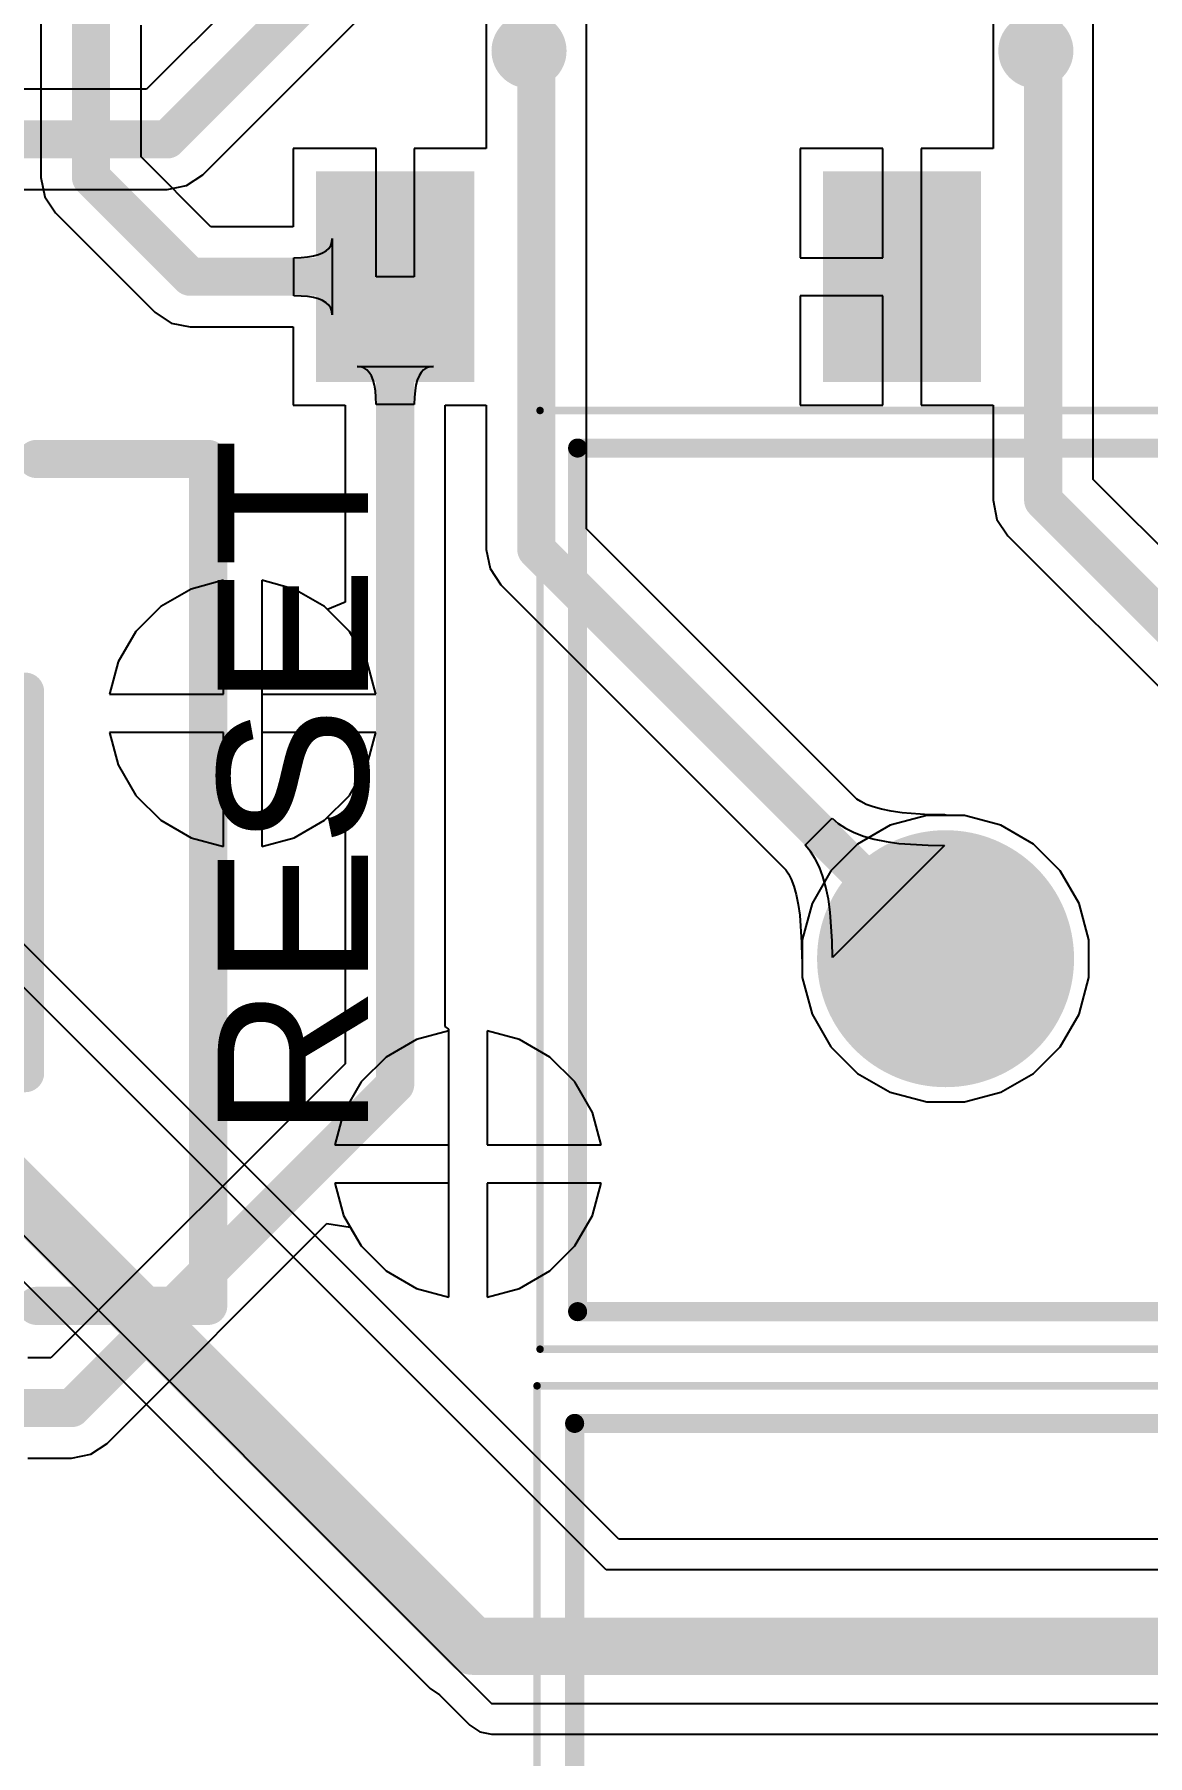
# Model space of a CAD drawing. Header units: inches. Extents: x 1.37 to 4.6, y 1.74 to 5.29.
# Drawn here: x 1.8352 to 2.127, y 3.5063 to 3.9575 of the extents above; entities that cross this region are included whole.
import ezdxf

# ---------------------------------------------------------------- set-up
doc = ezdxf.new("R2010")
doc.units = ezdxf.units.IN
doc.header["$MEASUREMENT"] = 0
for name, color, linetype in [('BottomLayer', 5, 'Continuous'), ('BottomSolder', 6, 'Continuous'), ('Mechanical13', 56, 'Continuous'), ('Mechanical15', 56, 'Continuous'), ('MultiLayer', 9, 'Continuous'), ('PadHoleLayer', 156, 'Continuous'), ('TopLayer', 1, 'Continuous'), ('TopOverlay', 2, 'Continuous'), ('TopPaste', 8, 'Continuous'), ('TopSolder', 216, 'Continuous')]:
    doc.layers.add(name, color=color, linetype=linetype)
doc.styles.add('Arial', font='', dxfattribs={"height": 0.2})
doc.styles.get('Arial').set_extended_font_data('Arial')

# ---------------------------------------------------------------- blocks, each defined once
blk = doc.blocks.new('SW_SMD_28')
at = {"layer": 'TopLayer'}
for points in [[(-0.16142, 0.01575), (-0.11417, 0.01575), (-0.11417, -0.01575), (-0.16142, -0.01575)], [(0.16142, -0.01575), (0.11417, -0.01575), (0.11417, 0.01575), (0.16142, 0.01575)]]:
    blk.add_hatch(color=1, dxfattribs=at).paths.add_polyline_path(points)
at = {"layer": 'TopOverlay'}
blk.add_hatch(color=2, dxfattribs=at).paths.add_polyline_path([(-0.05012, -0.025), (0.04988, -0.025), (0.04988, 0.025), (-0.05012, 0.025)])
at = {"layer": 'TopPaste'}
for points in [[(-0.16142, 0.01575), (-0.11417, 0.01575), (-0.11417, -0.01575), (-0.16142, -0.01575)], [(0.16142, -0.01575), (0.11417, -0.01575), (0.11417, 0.01575), (0.16142, 0.01575)]]:
    blk.add_hatch(color=8, dxfattribs=at).paths.add_polyline_path(points)
at = {"layer": 'TopSolder'}
for points in [[(-0.16542, 0.01975), (-0.11017, 0.01975), (-0.11017, -0.01975), (-0.16542, -0.01975)], [(0.16542, -0.01975), (0.11017, -0.01975), (0.11017, 0.01975), (0.16542, 0.01975)]]:
    blk.add_hatch(color=216, dxfattribs=at).paths.add_polyline_path(points)
at = {"layer": 'TopOverlay', "const_width": 0.01}
for points in [[(-0.111, 0.073), (-0.111, 0.028)], [(-0.111, 0.073), (0.111, 0.073)], [(0.111, 0.073), (0.111, 0.028)], [(-0.05, 0.025), (0.05, 0.025)], [(-0.05, 0.025), (-0.05, -0.025)], [(0.05, 0.025), (0.05, -0.025)], [(-0.05, -0.025), (0.05, -0.025)], [(-0.111, -0.028), (-0.111, -0.073)], [(0.111, -0.028), (0.111, -0.073)], [(-0.111, -0.073), (0.111, -0.073)]]:
    blk.add_lwpolyline(points, dxfattribs=at)
at = {"layer": 'TopOverlay', "const_width": 0.005}
for points in [[(-0.1135, 0.073, 1), (-0.1085, 0.073, 1)], [(-0.1135, 0.073, 1), (-0.1085, 0.073, 1)], [(0.1085, 0.073, 1), (0.1135, 0.073, 1)], [(0.1085, 0.073, 1), (0.1135, 0.073, 1)], [(-0.1135, 0.028, 1), (-0.1085, 0.028, 1)], [(0.1085, 0.028, 1), (0.1135, 0.028, 1)], [(-0.0525, 0.025, 1), (-0.0475, 0.025, 1)], [(-0.0525, 0.025, 1), (-0.0475, 0.025, 1)], [(0.0475, 0.025, 1), (0.0525, 0.025, 1)], [(0.0475, 0.025, 1), (0.0525, 0.025, 1)], [(-0.0525, -0.025, 1), (-0.0475, -0.025, 1)], [(-0.0525, -0.025, 1), (-0.0475, -0.025, 1)], [(0.0475, -0.025, 1), (0.0525, -0.025, 1)], [(0.0475, -0.025, 1), (0.0525, -0.025, 1)], [(-0.1135, -0.028, 1), (-0.1085, -0.028, 1)], [(0.1085, -0.028, 1), (0.1135, -0.028, 1)], [(-0.1135, -0.073, 1), (-0.1085, -0.073, 1)], [(-0.1135, -0.073, 1), (-0.1085, -0.073, 1)], [(0.1085, -0.073, 1), (0.1135, -0.073, 1)], [(0.1085, -0.073, 1), (0.1135, -0.073, 1)]]:
    blk.add_lwpolyline(points, format="xyb", close=True, dxfattribs=at)
blk = doc.blocks.new('SOT23B_124')
at = {"layer": 'TopLayer'}
for points in [[(-0.05413, 0.07284), (-0.02067, 0.07284), (-0.02067, 0.02559), (-0.05413, 0.02559)], [(0.02027, 0.07262), (0.05373, 0.07262), (0.05373, 0.02538), (0.02027, 0.02538)], [(-0.01673, -0.02559), (0.01673, -0.02559), (0.01673, -0.07284), (-0.01673, -0.07284)]]:
    blk.add_hatch(color=1, dxfattribs=at).paths.add_polyline_path(points)
at = {"layer": 'TopPaste'}
for points in [[(-0.05413, 0.07284), (-0.02067, 0.07284), (-0.02067, 0.02559), (-0.05413, 0.02559)], [(0.02027, 0.07262), (0.05373, 0.07262), (0.05373, 0.02538), (0.02027, 0.02538)], [(-0.01673, -0.02559), (0.01673, -0.02559), (0.01673, -0.07284), (-0.01673, -0.07284)]]:
    blk.add_hatch(color=8, dxfattribs=at).paths.add_polyline_path(points)
at = {"layer": 'TopSolder'}
for points in [[(-0.05813, 0.07684), (-0.01667, 0.07684), (-0.01667, 0.02159), (-0.05813, 0.02159)], [(0.01627, 0.07662), (0.05773, 0.07662), (0.05773, 0.02138), (0.01627, 0.02138)], [(-0.02073, -0.02159), (0.02073, -0.02159), (0.02073, -0.07684), (-0.02073, -0.07684)]]:
    blk.add_hatch(color=216, dxfattribs=at).paths.add_polyline_path(points)
at = {"layer": 'TopOverlay'}
for points, const_width in [([(0.04, 0.01, 1), (0.03016, 0.01, 1)], 0.00984), ([(0.0277, 0.01, 1), (0.03262, 0.01, 1)], 0.00492), ([(0.03754, 0.01, 1), (0.04246, 0.01, 1)], 0.00492)]:
    blk.add_lwpolyline(points, format="xyb", close=True, dxfattribs=dict(at, const_width=const_width))
blk = doc.blocks.new('SOT23B_125')
at = {"layer": 'TopLayer'}
for points in [[(-0.05413, 0.07284), (-0.02067, 0.07284), (-0.02067, 0.02559), (-0.05413, 0.02559)], [(0.02027, 0.07262), (0.05373, 0.07262), (0.05373, 0.02538), (0.02027, 0.02538)], [(-0.01673, -0.02559), (0.01673, -0.02559), (0.01673, -0.07284), (-0.01673, -0.07284)]]:
    blk.add_hatch(color=1, dxfattribs=at).paths.add_polyline_path(points)
at = {"layer": 'TopPaste'}
for points in [[(-0.05413, 0.07284), (-0.02067, 0.07284), (-0.02067, 0.02559), (-0.05413, 0.02559)], [(0.02027, 0.07262), (0.05373, 0.07262), (0.05373, 0.02538), (0.02027, 0.02538)], [(-0.01673, -0.02559), (0.01673, -0.02559), (0.01673, -0.07284), (-0.01673, -0.07284)]]:
    blk.add_hatch(color=8, dxfattribs=at).paths.add_polyline_path(points)
at = {"layer": 'TopSolder'}
for points in [[(-0.05813, 0.07684), (-0.01667, 0.07684), (-0.01667, 0.02159), (-0.05813, 0.02159)], [(0.01627, 0.07662), (0.05773, 0.07662), (0.05773, 0.02138), (0.01627, 0.02138)], [(-0.02073, -0.02159), (0.02073, -0.02159), (0.02073, -0.07684), (-0.02073, -0.07684)]]:
    blk.add_hatch(color=216, dxfattribs=at).paths.add_polyline_path(points)
at = {"layer": 'TopOverlay'}
for points, const_width in [([(0.04, 0.01, 1), (0.03016, 0.01, 1)], 0.00984), ([(0.0277, 0.01, 1), (0.03262, 0.01, 1)], 0.00492), ([(0.03754, 0.01, 1), (0.04246, 0.01, 1)], 0.00492)]:
    blk.add_lwpolyline(points, format="xyb", close=True, dxfattribs=dict(at, const_width=const_width))
blk = doc.blocks.new('JST_B8B_XH_A_134')
at = {"layer": 'Mechanical13', "const_width": 0.005}
for points in [[(-0.44094, 0.11319), (0.44094, 0.11319)], [(-0.44094, -0.11319), (-0.44094, 0.11319)]]:
    blk.add_lwpolyline(points, dxfattribs=at)
at = {"layer": 'Mechanical13', "const_width": 0.0025}
blk.add_lwpolyline([(-0.44219, 0.11319, 1), (-0.43969, 0.11319, 1)], format="xyb", close=True, dxfattribs=at)
blk.add_lwpolyline([(-0.44219, 0.11319, 1), (-0.43969, 0.11319, 1)], format="xyb", close=True, dxfattribs=at)
at = {"layer": 'Mechanical15', "const_width": 0.00197}
for points in [[(-0.45079, 0.12303), (0.45079, 0.12303)], [(-0.45079, -0.12303), (-0.45079, 0.12303)]]:
    blk.add_lwpolyline(points, dxfattribs=at)
at = {"layer": 'Mechanical15', "const_width": 0.000984}
blk.add_lwpolyline([(-0.45128, 0.12303, 1), (-0.4503, 0.12303, 1)], format="xyb", close=True, dxfattribs=at)
blk.add_lwpolyline([(-0.45128, 0.12303, 1), (-0.4503, 0.12303, 1)], format="xyb", close=True, dxfattribs=at)
at = {"layer": 'TopOverlay', "const_width": 0.005}
for points in [[(-0.44094, 0.11319), (0.44094, 0.11319)], [(-0.44094, -0.11319), (-0.44094, 0.11319)]]:
    blk.add_lwpolyline(points, dxfattribs=at)
at = {"layer": 'TopOverlay', "const_width": 0.0025}
blk.add_lwpolyline([(-0.44219, 0.11319, 1), (-0.43969, 0.11319, 1)], format="xyb", close=True, dxfattribs=at)
blk.add_lwpolyline([(-0.44219, 0.11319, 1), (-0.43969, 0.11319, 1)], format="xyb", close=True, dxfattribs=at)
blk = doc.blocks.new('JST_B8B_XH_A_137')
at = {"layer": 'BottomLayer'}
h = blk.add_hatch(color=5, dxfattribs=at)
edge = h.paths.add_edge_path()
edge.add_arc((-0.34449, -0.02067), 0.02968, 0, 360)
at = {"layer": 'BottomSolder'}
h = blk.add_hatch(color=6, dxfattribs=at)
edge = h.paths.add_edge_path()
edge.add_arc((-0.34449, -0.02067), 0.03368, 0, 360)
at = {"layer": 'MultiLayer'}
h = blk.add_hatch(color=9, dxfattribs=at)
edge = h.paths.add_edge_path()
edge.add_arc((-0.34449, -0.02067), 0.02968, 0, 360)
at = {"layer": 'PadHoleLayer'}
h = blk.add_hatch(color=156, dxfattribs=at)
edge = h.paths.add_edge_path()
edge.add_arc((-0.34449, -0.02067), 0.01969, 0, 360)
at = {"layer": 'TopLayer'}
h = blk.add_hatch(color=1, dxfattribs=at)
edge = h.paths.add_edge_path()
edge.add_arc((-0.34449, -0.02067), 0.02968, 0, 360)
at = {"layer": 'TopSolder'}
h = blk.add_hatch(color=216, dxfattribs=at)
edge = h.paths.add_edge_path()
edge.add_arc((-0.34449, -0.02067), 0.03368, 0, 360)
at = {"layer": 'Mechanical13', "const_width": 0.005}
for points in [[(-0.44094, 0.11319), (0.44094, 0.11319)], [(-0.44094, -0.11319), (-0.44094, 0.11319)], [(-0.44094, -0.11319), (0.44094, -0.11319)]]:
    blk.add_lwpolyline(points, dxfattribs=at)
at = {"layer": 'Mechanical13', "const_width": 0.0025}
for points in [[(-0.44219, 0.11319, 1), (-0.43969, 0.11319, 1)], [(-0.44219, 0.11319, 1), (-0.43969, 0.11319, 1)], [(-0.44219, -0.11319, 1), (-0.43969, -0.11319, 1)], [(-0.44219, -0.11319, 1), (-0.43969, -0.11319, 1)]]:
    blk.add_lwpolyline(points, format="xyb", close=True, dxfattribs=at)
at = {"layer": 'Mechanical15', "const_width": 0.00197}
for points in [[(-0.45079, 0.12303), (0.45079, 0.12303)], [(-0.45079, -0.12303), (-0.45079, 0.12303)], [(-0.45079, -0.12303), (0.45079, -0.12303)]]:
    blk.add_lwpolyline(points, dxfattribs=at)
at = {"layer": 'Mechanical15', "const_width": 0.000984}
for points in [[(-0.45128, 0.12303, 1), (-0.4503, 0.12303, 1)], [(-0.45128, 0.12303, 1), (-0.4503, 0.12303, 1)], [(-0.45128, -0.12303, 1), (-0.4503, -0.12303, 1)], [(-0.45128, -0.12303, 1), (-0.4503, -0.12303, 1)]]:
    blk.add_lwpolyline(points, format="xyb", close=True, dxfattribs=at)
at = {"layer": 'TopOverlay', "const_width": 0.005}
for points in [[(-0.44094, 0.11319), (0.44094, 0.11319)], [(-0.44094, -0.11319), (-0.44094, 0.11319)], [(-0.44094, -0.11319), (0.44094, -0.11319)]]:
    blk.add_lwpolyline(points, dxfattribs=at)
at = {"layer": 'TopOverlay', "const_width": 0.0025}
for points in [[(-0.44219, 0.11319, 1), (-0.43969, 0.11319, 1)], [(-0.44219, 0.11319, 1), (-0.43969, 0.11319, 1)], [(-0.44219, -0.11319, 1), (-0.43969, -0.11319, 1)], [(-0.44219, -0.11319, 1), (-0.43969, -0.11319, 1)]]:
    blk.add_lwpolyline(points, format="xyb", close=True, dxfattribs=at)

msp = doc.modelspace()

# ---------------------------------------------------------------- linework, layer by layer
at = {"layer": 'BottomLayer'}
for p, q in [((1.87928, 3.92072), (2.31356, 4.355)), ((2.27182, 4.35038), (1.86456, 3.94313)), ((1.86456, 3.94313), (1.70127, 3.94313)), ((1.87502, 3.91787), (1.87928, 3.92072)), ((1.70127, 3.91687), (1.87, 3.91687)), ((1.87, 3.91687), (1.87502, 3.91787)), ((1.98833, 3.56303), (1.65303, 3.89833)), ((1.985, 3.555), (1.645, 3.895)), ((1.605, 3.87), (1.955, 3.52)), ((1.60892, 3.85392), (1.93892, 3.52392)), ((1.88476, 3.81442), (1.87625, 3.81214)), ((1.88476, 3.78453), (1.88476, 3.81442)), ((1.90327, 3.81214), (1.89476, 3.81442)), ((1.89476, 3.81442), (1.89476, 3.78453)), ((1.87625, 3.81214), (1.86827, 3.80753)), ((1.91125, 3.80753), (1.90327, 3.81214)), ((1.86827, 3.80753), (1.86176, 3.80102)), ((1.91777, 3.80102), (1.91125, 3.80753)), ((1.86176, 3.80102), (1.85715, 3.79304)), ((1.92238, 3.79304), (1.91777, 3.80102)), ((1.85715, 3.79304), (1.85487, 3.78453)), ((1.92466, 3.78453), (1.92238, 3.79304)), ((1.85487, 3.78453), (1.88476, 3.78453)), ((1.89476, 3.78453), (1.92466, 3.78453)), ((1.88476, 3.77453), (1.85487, 3.77453)), ((1.85487, 3.77453), (1.85715, 3.76602)), ((1.88476, 3.74463), (1.88476, 3.77453)), ((1.92466, 3.77453), (1.89476, 3.77453)), ((1.89476, 3.77453), (1.89476, 3.74463)), ((1.92238, 3.76602), (1.92466, 3.77453)), ((1.85715, 3.76602), (1.86176, 3.75804)), ((1.91777, 3.75804), (1.92238, 3.76602)), ((1.86176, 3.75804), (1.86827, 3.75152)), ((1.91125, 3.75152), (1.91777, 3.75804)), ((1.86827, 3.75152), (1.87625, 3.74691)), ((1.90327, 3.74691), (1.91125, 3.75152)), ((2.05952, 3.75023), (2.05095, 3.74529)), ((2.06907, 3.75279), (2.05952, 3.75023)), ((2.07896, 3.75279), (2.06907, 3.75279)), ((2.08851, 3.75023), (2.07896, 3.75279)), ((2.09708, 3.74529), (2.08851, 3.75023)), ((1.87625, 3.74691), (1.88476, 3.74463)), ((1.89476, 3.74463), (1.90327, 3.74691)), ((2.05095, 3.74529), (2.04396, 3.73829)), ((2.10407, 3.73829), (2.09708, 3.74529)), ((2.04396, 3.73829), (2.03902, 3.72973)), ((2.10901, 3.72973), (2.10407, 3.73829)), ((2.03902, 3.72973), (2.03646, 3.72018)), ((2.11157, 3.72018), (2.10901, 3.72973)), ((2.03646, 3.72018), (2.03646, 3.71029)), ((2.11157, 3.71029), (2.11157, 3.72018)), ((2.03646, 3.71029), (2.03902, 3.70073)), ((2.10901, 3.70073), (2.11157, 3.71029)), ((2.03902, 3.70073), (2.04396, 3.69217)), ((2.10407, 3.69217), (2.10901, 3.70073)), ((1.94382, 3.69631), (1.93531, 3.69403)), ((1.94382, 3.66642), (1.94382, 3.69631)), ((1.96233, 3.69403), (1.95382, 3.69631)), ((1.95382, 3.69631), (1.95382, 3.66642)), ((1.93531, 3.69403), (1.92733, 3.68942)), ((1.97031, 3.68942), (1.96233, 3.69403)), ((2.04396, 3.69217), (2.05095, 3.68518)), ((2.09708, 3.68518), (2.10407, 3.69217)), ((1.92733, 3.68942), (1.92081, 3.68291)), ((1.97683, 3.68291), (1.97031, 3.68942)), ((1.92081, 3.68291), (1.9162, 3.67493)), ((1.98143, 3.67493), (1.97683, 3.68291)), ((2.05095, 3.68518), (2.05952, 3.68023)), ((2.08851, 3.68023), (2.09708, 3.68518)), ((2.05952, 3.68023), (2.06907, 3.67767)), ((2.06907, 3.67767), (2.07896, 3.67767)), ((2.07896, 3.67767), (2.08851, 3.68023)), ((1.9162, 3.67493), (1.91392, 3.66642)), ((1.98371, 3.66642), (1.98143, 3.67493)), ((1.91392, 3.66642), (1.94382, 3.66642)), ((1.95382, 3.66642), (1.98371, 3.66642)), ((1.94382, 3.65642), (1.91392, 3.65642)), ((1.91392, 3.65642), (1.9162, 3.64791)), ((1.94382, 3.62652), (1.94382, 3.65642)), ((1.98371, 3.65642), (1.95382, 3.65642)), ((1.95382, 3.65642), (1.95382, 3.62652)), ((1.98143, 3.64791), (1.98371, 3.65642)), ((1.9162, 3.64791), (1.92081, 3.63993)), ((1.97683, 3.63993), (1.98143, 3.64791)), ((1.92081, 3.63993), (1.92733, 3.63341)), ((1.97031, 3.63341), (1.97683, 3.63993)), ((1.92733, 3.63341), (1.93531, 3.6288)), ((1.96233, 3.6288), (1.97031, 3.63341)), ((1.93531, 3.6288), (1.94382, 3.62652)), ((1.95382, 3.62652), (1.96233, 3.6288)), ((2.825, 3.56303), (1.98833, 3.56303)), ((2.825, 3.555), (1.985, 3.555)), ((1.93892, 3.52392), (1.94137, 3.52228)), ((1.94137, 3.52228), (1.94932, 3.51432)), ((1.955, 3.52), (2.84, 3.52)), ((1.94932, 3.51432), (1.95193, 3.51258)), ((1.95193, 3.51258), (1.955, 3.51197)), ((1.955, 3.51197), (2.80667, 3.51197))]:
    msp.add_line(p, q, dxfattribs=at)
for points, const_width in [([(1.87, 3.93), (2.33, 4.39)], 0.01), ([(1.685, 3.93), (1.87, 3.93)], 0.01), ([(1.62, 3.865), (1.95, 3.535)], 0.015), ([(1.95, 3.535), (2.82, 3.535)], 0.015)]:
    msp.add_lwpolyline(points, dxfattribs=dict(at, const_width=const_width))
for points, const_width in [([(1.8675, 3.93, 1), (1.8725, 3.93, 1)], 0.005), ([(1.8675, 3.93, 1), (1.8725, 3.93, 1)], 0.005), ([(1.94625, 3.535, 1), (1.95375, 3.535, 1)], 0.0075), ([(1.94625, 3.535, 1), (1.95375, 3.535, 1)], 0.0075)]:
    msp.add_lwpolyline(points, format="xyb", close=True, dxfattribs=dict(at, const_width=const_width))
at = {"layer": 'TopLayer'}
for p, q in [((1.83687, 3.96973), (1.83687, 3.92)), ((1.86313, 3.92544), (1.86313, 3.95998)), ((1.95362, 3.96071), (1.95362, 3.92761)), ((1.97987, 3.82794), (1.97987, 3.96071)), ((2.08647, 3.96071), (2.08647, 3.92761)), ((2.11273, 3.84084), (2.11273, 3.96071)), ((1.88145, 3.90712), (1.86313, 3.92544)), ((1.92474, 3.92761), (1.90301, 3.92761)), ((1.90301, 3.92761), (1.90301, 3.90712)), ((1.92474, 3.89399), (1.92474, 3.92761)), ((1.95362, 3.92761), (1.93474, 3.92761)), ((1.93474, 3.92761), (1.93474, 3.89399)), ((2.0576, 3.92761), (2.03587, 3.92761)), ((2.03587, 3.92761), (2.03587, 3.89899)), ((2.0576, 3.89899), (2.0576, 3.92761)), ((2.08647, 3.92761), (2.0676, 3.92761)), ((2.0676, 3.92761), (2.0676, 3.89399)), ((1.83687, 3.92), (1.83787, 3.91498)), ((1.83787, 3.91498), (1.84072, 3.91072)), ((1.84072, 3.91072), (1.86673, 3.88471)), ((1.90301, 3.90712), (1.88145, 3.90712)), ((1.91285, 3.90219), (1.91315, 3.90304)), ((1.91315, 3.90304), (1.91325, 3.90399)), ((1.91325, 3.90399), (1.91325, 3.88399)), ((1.90313, 3.89899), (1.90505, 3.89904)), ((1.90313, 3.88899), (1.90313, 3.89899)), ((1.90505, 3.89904), (1.90677, 3.89919)), ((1.90677, 3.89919), (1.90829, 3.89944)), ((1.90829, 3.89944), (1.90961, 3.89979)), ((1.90961, 3.89979), (1.91072, 3.90024)), ((1.91072, 3.90024), (1.91163, 3.90079)), ((1.91163, 3.90079), (1.91234, 3.90144)), ((1.91234, 3.90144), (1.91285, 3.90219)), ((2.03587, 3.89899), (2.0576, 3.89899)), ((1.93474, 3.89399), (1.92474, 3.89399)), ((2.0676, 3.89399), (2.0676, 3.86037)), ((1.86673, 3.88471), (1.87099, 3.88186)), ((1.90505, 3.88894), (1.90313, 3.88899)), ((1.90677, 3.88879), (1.90505, 3.88894)), ((1.90829, 3.88854), (1.90677, 3.88879)), ((1.90961, 3.88819), (1.90829, 3.88854)), ((1.91072, 3.88774), (1.90961, 3.88819)), ((1.91163, 3.88719), (1.91072, 3.88774)), ((1.91234, 3.88654), (1.91163, 3.88719)), ((1.91285, 3.88579), (1.91234, 3.88654)), ((1.91315, 3.88494), (1.91285, 3.88579)), ((1.91325, 3.88399), (1.91315, 3.88494)), ((2.0576, 3.88899), (2.03587, 3.88899)), ((2.03587, 3.88899), (2.03587, 3.86037)), ((2.0576, 3.86037), (2.0576, 3.88899)), ((1.87099, 3.88186), (1.87601, 3.88086)), ((1.87601, 3.88086), (1.90301, 3.88086)), ((1.90301, 3.88086), (1.90301, 3.86037)), ((1.92069, 3.87039), (1.91974, 3.87049)), ((1.91974, 3.87049), (1.93974, 3.87049)), ((1.92154, 3.87009), (1.92069, 3.87039)), ((1.92229, 3.86959), (1.92154, 3.87009)), ((1.92294, 3.86889), (1.92229, 3.86959)), ((1.92349, 3.86799), (1.92294, 3.86889)), ((1.92394, 3.86689), (1.92349, 3.86799)), ((1.92429, 3.86559), (1.92394, 3.86689)), ((1.93554, 3.86689), (1.93519, 3.86559)), ((1.93599, 3.86799), (1.93554, 3.86689)), ((1.93654, 3.86889), (1.93599, 3.86799)), ((1.93719, 3.86959), (1.93654, 3.86889)), ((1.93794, 3.87009), (1.93719, 3.86959)), ((1.93879, 3.87039), (1.93794, 3.87009)), ((1.93974, 3.87049), (1.93879, 3.87039)), ((1.92454, 3.86409), (1.92429, 3.86559)), ((1.92469, 3.86239), (1.92454, 3.86409)), ((1.92474, 3.86049), (1.92469, 3.86239)), ((1.93479, 3.86239), (1.93474, 3.86049)), ((1.93494, 3.86409), (1.93479, 3.86239)), ((1.93519, 3.86559), (1.93494, 3.86409)), ((1.90301, 3.86037), (1.91662, 3.86037)), ((1.91662, 3.86037), (1.91662, 3.8087)), ((1.93474, 3.86049), (1.92474, 3.86049)), ((1.94287, 3.69745), (1.94287, 3.86037)), ((1.94287, 3.86037), (1.95362, 3.86037)), ((1.95362, 3.86037), (1.95362, 3.8225)), ((2.03587, 3.86037), (2.0576, 3.86037)), ((2.0676, 3.86037), (2.08647, 3.86037)), ((2.08647, 3.86037), (2.08647, 3.8354)), ((2.18172, 3.77184), (2.11273, 3.84084)), ((2.08647, 3.8354), (2.08747, 3.83038)), ((2.05072, 3.75709), (1.97987, 3.82794)), ((2.08747, 3.83038), (2.09032, 3.82612)), ((2.09032, 3.82612), (2.15838, 3.75805)), ((1.95362, 3.8225), (1.95462, 3.81748)), ((1.95462, 3.81748), (1.95746, 3.81322)), ((1.88476, 3.81442), (1.87625, 3.81214)), ((1.88476, 3.78453), (1.88476, 3.81442)), ((1.90327, 3.81214), (1.89476, 3.81442)), ((1.89476, 3.81442), (1.89476, 3.77953)), ((1.95746, 3.81322), (2.03216, 3.73852)), ((1.87625, 3.81214), (1.86827, 3.80753)), ((1.91125, 3.80753), (1.90327, 3.81214)), ((1.91662, 3.8087), (1.912, 3.80679)), ((1.86827, 3.80753), (1.86176, 3.80102)), ((1.912, 3.80679), (1.91125, 3.80753)), ((1.86176, 3.80102), (1.85715, 3.79304)), ((1.85715, 3.79304), (1.85487, 3.78453)), ((1.85487, 3.78453), (1.88476, 3.78453)), ((1.89476, 3.77953), (1.89476, 3.74463)), ((1.88476, 3.77453), (1.85487, 3.77453)), ((1.85487, 3.77453), (1.85715, 3.76602)), ((1.88476, 3.74463), (1.88476, 3.77453)), ((1.85715, 3.76602), (1.86176, 3.75804)), ((1.86176, 3.75804), (1.86827, 3.75152)), ((2.05178, 3.7564), (2.05072, 3.75709)), ((2.05321, 3.75569), (2.05178, 3.7564)), ((2.05502, 3.75501), (2.05321, 3.75569)), ((2.05721, 3.75439), (2.05502, 3.75501)), ((2.05978, 3.75386), (2.05721, 3.75439)), ((2.06263, 3.75345), (2.05978, 3.75386)), ((1.86827, 3.75152), (1.87625, 3.74691)), ((1.90327, 3.74691), (1.91125, 3.75152)), ((1.91125, 3.75152), (1.912, 3.75226)), ((1.912, 3.75226), (1.91662, 3.75035)), ((1.91662, 3.75035), (1.91662, 3.6877)), ((2.03719, 3.74498), (2.04427, 3.75205)), ((2.04427, 3.75205), (2.04588, 3.75066)), ((2.04588, 3.75066), (2.0478, 3.74941)), ((2.0478, 3.74941), (2.05001, 3.74832)), ((2.06975, 3.75297), (2.06263, 3.75345)), ((2.07378, 3.75294), (2.06975, 3.75297)), ((2.07452, 3.75279), (2.07378, 3.75294)), ((2.07896, 3.75279), (2.07452, 3.75279)), ((2.08851, 3.75023), (2.07896, 3.75279)), ((2.09708, 3.74529), (2.08851, 3.75023)), ((1.87625, 3.74691), (1.88476, 3.74463)), ((1.89476, 3.74463), (1.90327, 3.74691)), ((2.03859, 3.74336), (2.03719, 3.74498)), ((2.07372, 3.74492), (2.04433, 3.71553)), ((2.05001, 3.74832), (2.05251, 3.74738)), ((2.05251, 3.74738), (2.05531, 3.74659)), ((2.05531, 3.74659), (2.0584, 3.74595)), ((2.0584, 3.74595), (2.06179, 3.74546)), ((2.06179, 3.74546), (2.06945, 3.74495)), ((2.06945, 3.74495), (2.07372, 3.74492)), ((2.10407, 3.73829), (2.09708, 3.74529)), ((2.03983, 3.74145), (2.03859, 3.74336)), ((2.04093, 3.73924), (2.03983, 3.74145)), ((2.03216, 3.73852), (2.03285, 3.73747)), ((2.03285, 3.73747), (2.03355, 3.73604)), ((2.03355, 3.73604), (2.03423, 3.73423)), ((2.04187, 3.73674), (2.04093, 3.73924)), ((2.04266, 3.73394), (2.04187, 3.73674)), ((2.10901, 3.72973), (2.10407, 3.73829)), ((2.03423, 3.73423), (2.03485, 3.73204)), ((2.03485, 3.73204), (2.03538, 3.72946)), ((2.0433, 3.73085), (2.04266, 3.73394)), ((2.03538, 3.72946), (2.03579, 3.72662)), ((2.04378, 3.72746), (2.0433, 3.73085)), ((2.0443, 3.7198), (2.04378, 3.72746)), ((2.11157, 3.72018), (2.10901, 3.72973)), ((2.03579, 3.72662), (2.03627, 3.7195)), ((2.03627, 3.7195), (2.0363, 3.71547)), ((2.04433, 3.71553), (2.0443, 3.7198)), ((2.11157, 3.71029), (2.11157, 3.72018)), ((2.0363, 3.71547), (2.03646, 3.71473)), ((2.03646, 3.71473), (2.03646, 3.71029)), ((2.03646, 3.71029), (2.03902, 3.70073)), ((2.10901, 3.70073), (2.11157, 3.71029)), ((2.03902, 3.70073), (2.04396, 3.69217)), ((2.10407, 3.69217), (2.10901, 3.70073)), ((1.94382, 3.69672), (1.94287, 3.69745)), ((1.94382, 3.66142), (1.94382, 3.69672)), ((1.96233, 3.69403), (1.95382, 3.69631)), ((1.95382, 3.69631), (1.95382, 3.66642)), ((1.97031, 3.68942), (1.96233, 3.69403)), ((2.04396, 3.69217), (2.05095, 3.68518)), ((2.09708, 3.68518), (2.10407, 3.69217)), ((1.91662, 3.6877), (1.83948, 3.61056)), ((1.97683, 3.68291), (1.97031, 3.68942)), ((1.98143, 3.67493), (1.97683, 3.68291)), ((2.05095, 3.68518), (2.05952, 3.68023)), ((2.08851, 3.68023), (2.09708, 3.68518)), ((2.05952, 3.68023), (2.06907, 3.67767)), ((2.06907, 3.67767), (2.07896, 3.67767)), ((2.07896, 3.67767), (2.08851, 3.68023)), ((1.98371, 3.66642), (1.98143, 3.67493)), ((1.95382, 3.66642), (1.98371, 3.66642)), ((1.94382, 3.62652), (1.94382, 3.66142)), ((1.98371, 3.65642), (1.95382, 3.65642)), ((1.95382, 3.65642), (1.95382, 3.62652)), ((1.98143, 3.64791), (1.98371, 3.65642)), ((1.8542, 3.58815), (1.91182, 3.64578)), ((1.91182, 3.64578), (1.91797, 3.64485)), ((1.97683, 3.63993), (1.98143, 3.64791)), ((1.91797, 3.64485), (1.92081, 3.63993)), ((1.92081, 3.63993), (1.92733, 3.63341)), ((1.97031, 3.63341), (1.97683, 3.63993)), ((1.92733, 3.63341), (1.93531, 3.6288)), ((1.96233, 3.6288), (1.97031, 3.63341)), ((1.93531, 3.6288), (1.94382, 3.62652)), ((1.95382, 3.62652), (1.96233, 3.6288)), ((1.83948, 3.61056), (1.83346, 3.61056)), ((1.84994, 3.58531), (1.8542, 3.58815)), ((1.83346, 3.58431), (1.84492, 3.58431)), ((1.84492, 3.58431), (1.84994, 3.58531))]:
    msp.add_line(p, q, dxfattribs=at)
at = {"layer": 'TopLayer', "const_width": 0.01}
for points in [[(1.96674, 3.8225), (1.96674, 3.9922)], [(2.0996, 3.8354), (2.0996, 3.9922)], [(1.85, 3.92), (1.85, 3.98)], [(1.85, 3.92), (1.87601, 3.89399)], [(1.87601, 3.89399), (1.92974, 3.89399)], [(1.92974, 3.68226), (1.92974, 3.89399)], [(2.0996, 3.8354), (2.17244, 3.76256)], [(1.96674, 3.8225), (2.07401, 3.71523)], [(1.84492, 3.59744), (1.92974, 3.68226)], [(1.80772, 3.59744), (1.84492, 3.59744)]]:
    msp.add_lwpolyline(points, dxfattribs=at)
at = {"layer": 'TopLayer', "const_width": 0.005}
for points in [[(1.8475, 3.92, 1), (1.8525, 3.92, 1)], [(1.8475, 3.92, 1), (1.8525, 3.92, 1)], [(1.87351, 3.89399, 1), (1.87851, 3.89399, 1)], [(1.87351, 3.89399, 1), (1.87851, 3.89399, 1)], [(1.92724, 3.89399, 1), (1.93224, 3.89399, 1)], [(1.92724, 3.89399, 1), (1.93224, 3.89399, 1)], [(2.0971, 3.8354, 1), (2.1021, 3.8354, 1)], [(2.0971, 3.8354, 1), (2.1021, 3.8354, 1)], [(1.96424, 3.8225, 1), (1.96924, 3.8225, 1)], [(1.96424, 3.8225, 1), (1.96924, 3.8225, 1)], [(2.07151, 3.71523, 1), (2.07651, 3.71523, 1)], [(1.92724, 3.68226, 1), (1.93224, 3.68226, 1)], [(1.92724, 3.68226, 1), (1.93224, 3.68226, 1)], [(1.84242, 3.59744, 1), (1.84742, 3.59744, 1)], [(1.84242, 3.59744, 1), (1.84742, 3.59744, 1)]]:
    msp.add_lwpolyline(points, format="xyb", close=True, dxfattribs=at)

# ---------------------------------------------------------------- block references
for name, p in [('SOT23B_125', (1.92974, 3.9432)), ('SOT23B_124', (2.0626, 3.9432)), ('JST_B8B_XH_A_137', (2.4185, 3.7359)), ('JST_B8B_XH_A_134', (2.41772, 3.48023))]:
    msp.add_blockref(name, p)
at = {"rotation": 90}
msp.add_blockref('SW_SMD_28', (1.80772, 3.73523), dxfattribs=at)

# ---------------------------------------------------------------- texts
at = {"layer": 'TopOverlay', "style": 'Arial'}
msp.add_text('RESET', height=0.03937, rotation=90, dxfattribs=at).set_placement((1.92258, 3.66817))

doc.saveas('drawing.dxf')
